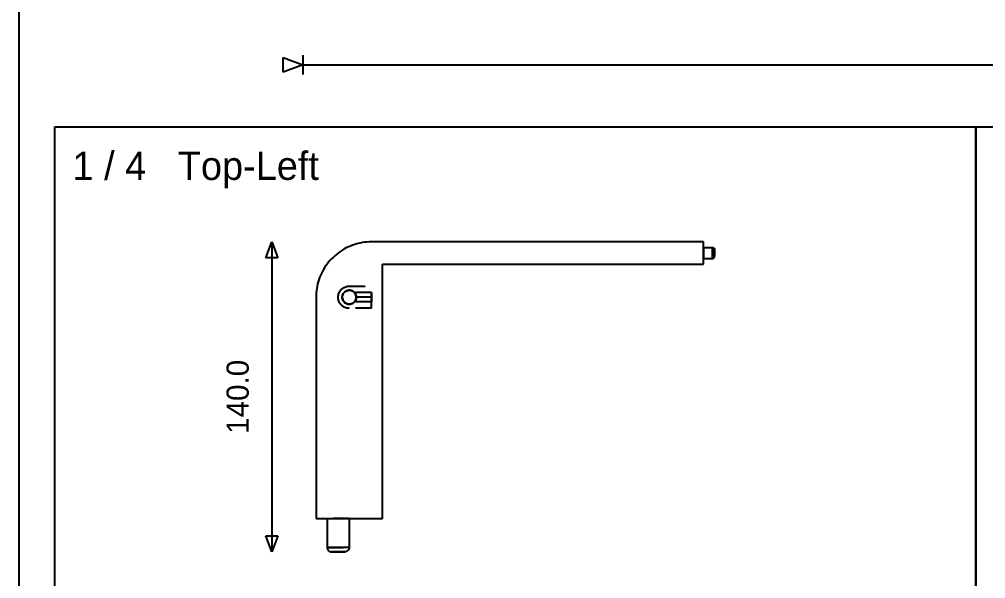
# Model space of a CAD drawing. Extents: x 8 to 586, y 8 to 412.
# Drawn here: x 8 to 117.1, y 147 to 210.1 of the extents above; entities that cross this region are included whole.
import ezdxf
from ezdxf.enums import TextEntityAlignment as Align

# ---------------------------------------------------------------- set-up
doc = ezdxf.new("R2010")
doc.units = 0
doc.linetypes.add('DASHED', pattern=[3, 1.8, -1.2])
for name, color, linetype in [('DIMS', 1, 'CONTINUOUS'), ('FRAME', 250, 'CONTINUOUS'), ('HIDDEN', 8, 'DASHED'), ('LABEL', 7, 'CONTINUOUS'), ('TEXT', 7, 'CONTINUOUS'), ('VISIBLE', 7, 'CONTINUOUS')]:
    doc.layers.add(name, color=color, linetype=linetype)

msp = doc.modelspace()

# ---------------------------------------------------------------- linework, layer by layer
at = {"layer": 'DIMS'}
for p, q in [((37.8, 204.164), (37.8, 205.836)), ((37.8, 205.836), (40, 205)), ((40, 206.1), (40, 203.9)), ((40, 205), (37.8, 204.164)), ((40, 205), (215, 205)), ((35.816, 183.2), (36.5, 185)), ((36.5, 185), (36.5, 150)), ((36.5, 185), (37.184, 183.2)), ((37.184, 183.2), (35.816, 183.2)), ((36.5, 150), (35.816, 151.8)), ((35.816, 151.8), (37.184, 151.8)), ((37.184, 151.8), (36.5, 150))]:
    msp.add_line(p, q, dxfattribs=at)
at = {"layer": 'FRAME'}
for p, q in [((8, 8), (8, 412)), ((12, 198), (116, 198)), ((12, 84), (12, 198)), ((116, 198), (116, 84)), ((116, 198), (220, 198)), ((116, 84), (116, 198))]:
    msp.add_line(p, q, dxfattribs=at)
at = {"layer": 'HIDDEN'}
for p, q in [((45.0707, 184.3966), (44.8455, 184.2841)), ((45.3002, 184.4999), (45.0707, 184.3966)), ((45.5337, 184.5939), (45.3002, 184.4999)), ((45.7708, 184.6784), (45.5337, 184.5939)), ((46.0111, 184.7532), (45.7708, 184.6784)), ((46.2543, 184.8184), (46.0111, 184.7532)), ((46.4998, 184.8737), (46.2543, 184.8184)), ((46.7474, 184.9191), (46.4998, 184.8737)), ((46.9966, 184.9544), (46.7474, 184.9191)), ((47.2471, 184.9797), (46.9966, 184.9544)), ((47.4983, 184.9949), (47.2471, 184.9797)), ((47.75, 185), (47.4983, 184.9949)), ((85.25, 185), (47.75, 185)), ((85.25, 182.5), (85.25, 185)), ((43.6055, 183.4282), (43.4205, 183.2575)), ((43.7972, 183.5913), (43.6055, 183.4282)), ((43.9954, 183.7465), (43.7972, 183.5913)), ((44.1996, 183.8936), (43.9954, 183.7465)), ((44.4096, 184.0324), (44.1996, 183.8936)), ((44.625, 184.1627), (44.4096, 184.0324)), ((44.8455, 184.2841), (44.625, 184.1627)), ((85.25, 184.375), (85.25, 183.125)), ((85.25, 183.125), (85.25, 184.375)), ((85.25, 184.375), (86.25, 184.375)), ((86.25, 183.125), (86.25, 184.375)), ((86.5, 183.375), (86.5, 184.125)), ((42.6064, 182.3004), (42.4676, 182.0904)), ((42.7535, 182.5046), (42.6064, 182.3004)), ((42.9087, 182.7028), (42.7535, 182.5046)), ((43.0718, 182.8945), (42.9087, 182.7028)), ((43.2425, 183.0795), (43.0718, 182.8945)), ((43.4205, 183.2575), (43.2425, 183.0795)), ((49, 182.5), (85.25, 182.5)), ((49, 153.75), (49, 182.5)), ((85.25, 183.125), (86.25, 183.125)), ((42.0001, 181.1998), (41.9061, 180.9663)), ((42.1034, 181.4293), (42.0001, 181.1998)), ((42.2159, 181.6545), (42.1034, 181.4293)), ((42.3373, 181.875), (42.2159, 181.6545)), ((42.4676, 182.0904), (42.3373, 181.875)), ((41.6816, 180.2457), (41.6263, 180.0002)), ((41.7468, 180.4889), (41.6816, 180.2457)), ((41.8216, 180.7292), (41.7468, 180.4889)), ((41.9061, 180.9663), (41.8216, 180.7292)), ((41.5051, 179.0017), (41.5, 178.75)), ((41.5203, 179.2529), (41.5051, 179.0017)), ((41.5456, 179.5034), (41.5203, 179.2529)), ((41.5809, 179.7526), (41.5456, 179.5034)), ((41.6263, 180.0002), (41.5809, 179.7526)), ((44.0091, 178.9007), (44.0253, 179)), ((44.0091, 178.9007), (44.0253, 179)), ((44.0253, 179), (44.0494, 179.0978)), ((44.0253, 179), (44.0494, 179.0978)), ((44.0494, 179.0978), (44.0812, 179.1933)), ((44.0494, 179.0978), (44.0812, 179.1933)), ((44.0812, 179.1933), (44.1207, 179.2859)), ((44.0812, 179.1933), (44.1207, 179.2859)), ((44.1207, 179.2859), (44.1675, 179.375)), ((44.1207, 179.2859), (44.1675, 179.375)), ((44.1675, 179.375), (44.2213, 179.4601)), ((44.1675, 179.375), (44.2213, 179.4601)), ((44.2213, 179.4601), (44.2817, 179.5406)), ((44.2213, 179.4601), (44.2817, 179.5406)), ((44.2817, 179.5406), (44.3485, 179.6159)), ((44.2817, 179.5406), (44.3485, 179.6159)), ((44.3485, 179.6159), (44.4211, 179.6856)), ((44.3485, 179.6159), (44.4211, 179.6856)), ((44.4211, 179.6856), (44.4991, 179.7493)), ((44.4211, 179.6856), (44.4991, 179.7493)), ((44.4626, 178.8136), (44.483, 178.9391)), ((44.483, 178.9391), (44.5232, 179.0597)), ((44.4991, 179.7493), (44.5819, 179.8065)), ((44.4991, 179.7493), (44.5819, 179.8065)), ((44.5232, 179.0597), (44.5823, 179.1722)), ((44.5819, 179.8065), (44.6691, 179.8568)), ((44.5819, 179.8065), (44.6691, 179.8568)), ((44.5823, 179.1722), (44.6587, 179.2739)), ((44.6587, 179.2739), (44.7504, 179.3619)), ((44.6691, 179.8568), (44.76, 179.9)), ((44.6691, 179.8568), (44.76, 179.9)), ((44.7504, 179.3619), (44.855, 179.4342)), ((44.76, 179.9), (44.8542, 179.9357)), ((44.76, 179.9), (44.8542, 179.9357)), ((44.8542, 179.9357), (44.9509, 179.9637)), ((44.8542, 179.9357), (44.9509, 179.9637)), ((44.855, 179.4342), (44.9699, 179.4887)), ((44.9509, 179.9637), (45.0495, 179.9838)), ((44.9509, 179.9637), (45.0495, 179.9838)), ((44.9699, 179.4887), (45.092, 179.524)), ((45.0495, 179.9838), (45.1494, 179.9959)), ((45.0495, 179.9838), (45.1494, 179.9959)), ((45.092, 179.524), (45.2182, 179.5394)), ((45.1494, 179.9959), (45.25, 180)), ((45.1494, 179.9959), (45.25, 180)), ((45.2182, 179.5394), (45.3452, 179.5342)), ((45.25, 180), (47.75, 180)), ((45.25, 180), (47.75, 180)), ((45.3452, 179.5342), (45.4698, 179.5088)), ((45.4698, 179.5088), (45.5887, 179.4637)), ((45.5887, 179.4637), (45.6988, 179.4002)), ((45.6988, 179.4002), (45.7973, 179.3197)), ((45.7973, 179.3197), (45.8816, 179.2246)), ((45.8408, 179.2744), (45.8403, 179.275)), ((47.75, 179.275), (45.8403, 179.275)), ((45.8413, 179.2739), (45.8408, 179.2744)), ((45.8418, 179.2733), (45.8413, 179.2739)), ((45.8423, 179.2728), (45.8418, 179.2733)), ((45.8428, 179.2722), (45.8423, 179.2728)), ((45.8433, 179.2716), (45.8428, 179.2722)), ((45.8438, 179.2711), (45.8433, 179.2716)), ((45.8443, 179.2705), (45.8438, 179.2711)), ((45.8448, 179.2699), (45.8443, 179.2705)), ((45.8453, 179.2694), (45.8448, 179.2699)), ((45.8458, 179.2688), (45.8453, 179.2694)), ((45.8463, 179.2682), (45.8458, 179.2688)), ((45.8468, 179.2677), (45.8463, 179.2682)), ((45.8472, 179.2671), (45.8468, 179.2677)), ((45.8477, 179.2665), (45.8472, 179.2671)), ((45.8482, 179.266), (45.8477, 179.2665)), ((45.8487, 179.2654), (45.8482, 179.266)), ((45.8492, 179.2648), (45.8487, 179.2654)), ((45.8497, 179.2643), (45.8492, 179.2648)), ((45.8502, 179.2637), (45.8497, 179.2643)), ((45.8507, 179.2631), (45.8502, 179.2637)), ((45.8512, 179.2626), (45.8507, 179.2631)), ((45.8516, 179.262), (45.8512, 179.2626)), ((45.8521, 179.2614), (45.8516, 179.262)), ((45.8526, 179.2608), (45.8521, 179.2614)), ((45.8531, 179.2603), (45.8526, 179.2608)), ((45.8536, 179.2597), (45.8531, 179.2603)), ((45.8541, 179.2591), (45.8536, 179.2597)), ((45.8546, 179.2585), (45.8541, 179.2591)), ((45.855, 179.258), (45.8546, 179.2585)), ((45.8555, 179.2574), (45.855, 179.258)), ((45.856, 179.2568), (45.8555, 179.2574)), ((45.8565, 179.2562), (45.856, 179.2568)), ((45.857, 179.2557), (45.8565, 179.2562)), ((45.8574, 179.2551), (45.857, 179.2557)), ((45.8579, 179.2545), (45.8574, 179.2551)), ((45.8584, 179.2539), (45.8579, 179.2545)), ((45.8589, 179.2534), (45.8584, 179.2539)), ((45.8594, 179.2528), (45.8589, 179.2534)), ((45.8816, 179.2246), (45.9495, 179.1171)), ((45.9215, 179.1661), (45.9194, 179.1695)), ((45.9236, 179.1627), (45.9215, 179.1661)), ((45.9257, 179.1593), (45.9236, 179.1627)), ((45.9278, 179.1559), (45.9257, 179.1593)), ((45.9298, 179.1525), (45.9278, 179.1559)), ((45.9318, 179.149), (45.9298, 179.1525)), ((45.9338, 179.1456), (45.9318, 179.149)), ((45.9358, 179.1421), (45.9338, 179.1456)), ((45.9378, 179.1387), (45.9358, 179.1421)), ((45.9397, 179.1352), (45.9378, 179.1387)), ((45.9417, 179.1317), (45.9397, 179.1352)), ((45.9436, 179.1282), (45.9417, 179.1317)), ((45.9455, 179.1247), (45.9436, 179.1282)), ((45.9474, 179.1212), (45.9455, 179.1247)), ((45.9492, 179.1177), (45.9474, 179.1212)), ((45.9511, 179.1142), (45.9492, 179.1177)), ((45.9495, 179.1171), (45.9993, 179.0002)), ((45.9529, 179.1106), (45.9511, 179.1142)), ((45.9547, 179.1071), (45.9529, 179.1106)), ((45.9565, 179.1035), (45.9547, 179.1071)), ((45.9583, 179.0999), (45.9565, 179.1035)), ((45.96, 179.0964), (45.9583, 179.0999)), ((45.9618, 179.0928), (45.96, 179.0964)), ((45.9635, 179.0892), (45.9618, 179.0928)), ((45.9652, 179.0856), (45.9635, 179.0892)), ((45.9669, 179.082), (45.9652, 179.0856)), ((45.9685, 179.0784), (45.9669, 179.082)), ((45.9702, 179.0747), (45.9685, 179.0784)), ((45.9718, 179.0711), (45.9702, 179.0747)), ((45.9734, 179.0675), (45.9718, 179.0711)), ((45.975, 179.0638), (45.9734, 179.0675)), ((45.9766, 179.0601), (45.975, 179.0638)), ((45.9781, 179.0565), (45.9766, 179.0601)), ((45.9797, 179.0528), (45.9781, 179.0565)), ((45.9812, 179.0491), (45.9797, 179.0528)), ((45.9827, 179.0454), (45.9812, 179.0491)), ((45.9842, 179.0417), (45.9827, 179.0454)), ((45.9856, 179.038), (45.9842, 179.0417)), ((45.9871, 179.0343), (45.9856, 179.038)), ((45.9885, 179.0306), (45.9871, 179.0343)), ((45.9993, 179.0002), (46.0298, 178.8767)), ((47.75, 177.5), (47.75, 180)), ((47.75, 177.5), (47.75, 180)), ((47.75, 179.2615), (47.75, 179.275)), ((47.75, 179.275), (47.75, 179.2481)), ((47.75, 179.2481), (47.75, 179.2615)), ((47.75, 179.2346), (47.75, 179.2481)), ((47.75, 179.2481), (47.75, 179.2212)), ((47.75, 179.2212), (47.75, 179.2346)), ((47.75, 179.2077), (47.75, 179.2212)), ((47.75, 179.2212), (47.75, 179.1942)), ((47.75, 179.1942), (47.75, 179.2077)), ((47.75, 179.1808), (47.75, 179.1942)), ((47.75, 179.1942), (47.75, 179.1673)), ((47.75, 179.1673), (47.75, 179.1808)), ((47.75, 179.1538), (47.75, 179.1673)), ((47.75, 179.1673), (47.75, 179.1404)), ((47.75, 179.1404), (47.75, 179.1538)), ((47.75, 179.1269), (47.75, 179.1404)), ((47.75, 179.1404), (47.75, 179.1135)), ((47.75, 179.1135), (47.75, 179.1269)), ((47.75, 179.1), (47.75, 179.1135)), ((47.75, 179.1135), (47.75, 179.0865)), ((47.75, 179.0865), (47.75, 179.1)), ((47.75, 179.0731), (47.75, 179.0865)), ((47.75, 179.0865), (47.75, 179.0596)), ((47.75, 179.0596), (47.75, 179.0731)), ((47.75, 179.0462), (47.75, 179.0596)), ((47.75, 179.0596), (47.75, 179.0327)), ((47.75, 179.0327), (47.75, 179.0462)), ((47.75, 179.0192), (47.75, 179.0327)), ((47.75, 179.0327), (47.75, 179.0058)), ((47.75, 179.0058), (47.75, 179.0192)), ((47.75, 178.9923), (47.75, 179.0058)), ((47.75, 179.0058), (47.75, 178.9788)), ((47.75, 178.9788), (47.75, 178.9923)), ((47.75, 178.9654), (47.75, 178.9788)), ((47.75, 178.9788), (47.75, 178.9519)), ((47.75, 178.9519), (47.75, 178.9654)), ((47.75, 178.9385), (47.75, 178.9519)), ((47.75, 178.9519), (47.75, 178.925)), ((47.75, 178.925), (47.75, 178.9385)), ((41.5, 178.75), (41.5, 153.75)), ((44.001, 178.8003), (44.0091, 178.9007)), ((44.001, 178.8003), (44.0091, 178.9007)), ((44.001, 178.6997), (44.001, 178.8003)), ((44.001, 178.6997), (44.001, 178.8003)), ((44.0091, 178.5993), (44.001, 178.6997)), ((44.0091, 178.5993), (44.001, 178.6997)), ((44.0253, 178.5), (44.0091, 178.5993)), ((44.0253, 178.5), (44.0091, 178.5993)), ((44.0494, 178.4022), (44.0253, 178.5)), ((44.0494, 178.4022), (44.0253, 178.5)), ((44.0812, 178.3067), (44.0494, 178.4022)), ((44.0812, 178.3067), (44.0494, 178.4022)), ((44.1207, 178.2141), (44.0812, 178.3067)), ((44.1207, 178.2141), (44.0812, 178.3067)), ((44.1675, 178.125), (44.1207, 178.2141)), ((44.1675, 178.125), (44.1207, 178.2141)), ((44.2213, 178.0399), (44.1675, 178.125)), ((44.2213, 178.0399), (44.1675, 178.125)), ((44.2817, 177.9594), (44.2213, 178.0399)), ((44.2817, 177.9594), (44.2213, 178.0399)), ((44.3485, 177.8841), (44.2817, 177.9594)), ((44.3485, 177.8841), (44.2817, 177.9594)), ((44.4211, 177.8144), (44.3485, 177.8841)), ((44.4211, 177.8144), (44.3485, 177.8841)), ((44.4626, 178.6864), (44.4626, 178.8136)), ((44.483, 178.5609), (44.4626, 178.6864)), ((44.5232, 178.4403), (44.483, 178.5609)), ((44.5823, 178.3278), (44.5232, 178.4403)), ((44.6587, 178.2261), (44.5823, 178.3278)), ((44.7504, 178.1381), (44.6587, 178.2261)), ((44.855, 178.0658), (44.7504, 178.1381)), ((44.9699, 178.0113), (44.855, 178.0658)), ((45.092, 177.976), (44.9699, 178.0113)), ((45.2182, 177.9606), (45.092, 177.976)), ((45.3452, 177.9658), (45.2182, 177.9606)), ((45.4698, 177.9912), (45.3452, 177.9658)), ((45.5887, 178.0363), (45.4698, 177.9912)), ((45.6988, 178.0998), (45.5887, 178.0363)), ((45.7973, 178.1803), (45.6988, 178.0998)), ((45.8816, 178.2754), (45.7973, 178.1803)), ((47.75, 178.225), (45.8403, 178.225)), ((45.9495, 178.3829), (45.8816, 178.2754)), ((45.9993, 178.4998), (45.9495, 178.3829)), ((45.9913, 178.4769), (45.9917, 178.4779)), ((45.9917, 178.4779), (45.992, 178.479)), ((45.992, 178.479), (45.9924, 178.48)), ((45.9924, 178.48), (45.9928, 178.481)), ((45.9928, 178.481), (45.9932, 178.4821)), ((45.9932, 178.4821), (45.9936, 178.4831)), ((45.9936, 178.4831), (45.9939, 178.4842)), ((45.9939, 178.4842), (45.9943, 178.4852)), ((45.9943, 178.4852), (45.9947, 178.4863)), ((45.9947, 178.4863), (45.995, 178.4873)), ((45.995, 178.4873), (45.9954, 178.4884)), ((45.9954, 178.4884), (45.9958, 178.4894)), ((45.9958, 178.4894), (45.9961, 178.4905)), ((45.9961, 178.4905), (45.9965, 178.4915)), ((45.9965, 178.4915), (45.9969, 178.4926)), ((45.9969, 178.4926), (45.9972, 178.4936)), ((45.9972, 178.4936), (45.9976, 178.4947)), ((45.9976, 178.4947), (45.998, 178.4957)), ((45.998, 178.4957), (45.9983, 178.4968)), ((45.9983, 178.4968), (45.9987, 178.4978)), ((45.9987, 178.4978), (45.999, 178.4989)), ((45.999, 178.4989), (45.9994, 178.4999)), ((46.0298, 178.6233), (45.9993, 178.4998)), ((45.9994, 178.4999), (45.9997, 178.501)), ((45.9997, 178.501), (46.0001, 178.502)), ((46.0001, 178.502), (46.0004, 178.5031)), ((46.0004, 178.5031), (46.0008, 178.5041)), ((46.0008, 178.5041), (46.0011, 178.5052)), ((46.0011, 178.5052), (46.0015, 178.5062)), ((46.0015, 178.5062), (46.0018, 178.5073)), ((46.0018, 178.5073), (46.0021, 178.5084)), ((46.0021, 178.5084), (46.0025, 178.5094)), ((46.0025, 178.5094), (46.0028, 178.5105)), ((46.0028, 178.5105), (46.0031, 178.5115)), ((46.0031, 178.5115), (46.0035, 178.5126)), ((46.0035, 178.5126), (46.0038, 178.5136)), ((46.0038, 178.5136), (46.0041, 178.5147)), ((46.0041, 178.5147), (46.0045, 178.5158)), ((46.0045, 178.5158), (46.0048, 178.5168)), ((46.0048, 178.5168), (46.0051, 178.5179)), ((46.0107, 178.5369), (46.0108, 178.5371)), ((46.0107, 178.5367), (46.0107, 178.5369)), ((46.0108, 178.5373), (46.0109, 178.5375)), ((46.0108, 178.5371), (46.0108, 178.5373)), ((46.0109, 178.5376), (46.011, 178.5378)), ((46.0109, 178.5375), (46.0109, 178.5376)), ((46.011, 178.538), (46.0111, 178.5382)), ((46.011, 178.5378), (46.011, 178.538)), ((46.0111, 178.5383), (46.0112, 178.5385)), ((46.0111, 178.5382), (46.0111, 178.5383)), ((46.0112, 178.5387), (46.0113, 178.5389)), ((46.0112, 178.5385), (46.0112, 178.5387)), ((46.0113, 178.539), (46.0114, 178.5392)), ((46.0113, 178.5389), (46.0113, 178.539)), ((46.0114, 178.5394), (46.0115, 178.5396)), ((46.0114, 178.5392), (46.0114, 178.5394)), ((46.0115, 178.5398), (46.0116, 178.5399)), ((46.0115, 178.5396), (46.0115, 178.5398)), ((46.0116, 178.5401), (46.0117, 178.5403)), ((46.0116, 178.5399), (46.0116, 178.5401)), ((46.0117, 178.5405), (46.0118, 178.5406)), ((46.0117, 178.5403), (46.0117, 178.5405)), ((46.0118, 178.5408), (46.0119, 178.541)), ((46.0118, 178.5406), (46.0118, 178.5408)), ((46.0119, 178.5413), (46.012, 178.5415)), ((46.0119, 178.5412), (46.0119, 178.5413)), ((46.0119, 178.541), (46.0119, 178.5412)), ((46.012, 178.5417), (46.0121, 178.5419)), ((46.012, 178.5415), (46.012, 178.5417)), ((46.0121, 178.5421), (46.0122, 178.5422)), ((46.0121, 178.5419), (46.0121, 178.5421)), ((46.0122, 178.5424), (46.0123, 178.5426)), ((46.0122, 178.5422), (46.0122, 178.5424)), ((46.0123, 178.5428), (46.0124, 178.5429)), ((46.0123, 178.5426), (46.0123, 178.5428)), ((46.0124, 178.5431), (46.0125, 178.5433)), ((46.0124, 178.5429), (46.0124, 178.5431)), ((46.0125, 178.5435), (46.0126, 178.5437)), ((46.0125, 178.5433), (46.0125, 178.5435)), ((46.0298, 178.8767), (46.04, 178.75)), ((46.04, 178.75), (46.0298, 178.6233)), ((47.75, 178.75), (46.04, 178.75)), ((47.75, 178.9115), (47.75, 178.925)), ((47.75, 178.925), (47.75, 178.8981)), ((47.75, 178.8981), (47.75, 178.9115)), ((47.75, 178.8846), (47.75, 178.8981)), ((47.75, 178.8981), (47.75, 178.8712)), ((47.75, 178.8712), (47.75, 178.8846)), ((47.75, 178.8577), (47.75, 178.8712)), ((47.75, 178.8712), (47.75, 178.8442)), ((47.75, 178.8442), (47.75, 178.8577)), ((47.75, 178.8308), (47.75, 178.8442)), ((47.75, 178.8442), (47.75, 178.8173)), ((47.75, 178.8173), (47.75, 178.8308)), ((47.75, 178.8038), (47.75, 178.8173)), ((47.75, 178.8173), (47.75, 178.7904)), ((47.75, 178.7904), (47.75, 178.8038)), ((47.75, 178.7769), (47.75, 178.7904)), ((47.75, 178.7904), (47.75, 178.7635)), ((47.75, 178.7635), (47.75, 178.7769)), ((47.75, 178.75), (47.75, 178.7635)), ((47.75, 178.7635), (47.75, 178.7365)), ((47.75, 178.7365), (47.75, 178.75)), ((47.75, 178.7365), (47.75, 178.7096)), ((47.75, 178.7231), (47.75, 178.7365)), ((47.75, 178.7096), (47.75, 178.7231)), ((47.75, 178.7096), (47.75, 178.6827)), ((47.75, 178.6962), (47.75, 178.7096)), ((47.75, 178.6827), (47.75, 178.6962)), ((47.75, 178.6827), (47.75, 178.6558)), ((47.75, 178.6692), (47.75, 178.6827)), ((47.75, 178.6558), (47.75, 178.6692)), ((47.75, 178.6558), (47.75, 178.6288)), ((47.75, 178.6423), (47.75, 178.6558)), ((47.75, 178.6288), (47.75, 178.6423)), ((47.75, 178.6288), (47.75, 178.6019)), ((47.75, 178.6154), (47.75, 178.6288)), ((47.75, 178.6019), (47.75, 178.6154)), ((47.75, 178.6019), (47.75, 178.575)), ((47.75, 178.5885), (47.75, 178.6019)), ((47.75, 178.575), (47.75, 178.5885)), ((47.75, 178.575), (47.75, 178.5481)), ((47.75, 178.5615), (47.75, 178.575)), ((47.75, 178.5481), (47.75, 178.5615)), ((47.75, 178.5481), (47.75, 178.5212)), ((47.75, 178.5346), (47.75, 178.5481)), ((47.75, 178.5212), (47.75, 178.5346)), ((47.75, 178.5212), (47.75, 178.4942)), ((47.75, 178.5077), (47.75, 178.5212)), ((47.75, 178.4942), (47.75, 178.5077)), ((47.75, 178.4942), (47.75, 178.4673)), ((47.75, 178.4808), (47.75, 178.4942)), ((47.75, 178.4673), (47.75, 178.4808)), ((47.75, 178.4673), (47.75, 178.4404)), ((47.75, 178.4538), (47.75, 178.4673)), ((47.75, 178.4404), (47.75, 178.4538)), ((47.75, 178.4404), (47.75, 178.4135)), ((47.75, 178.4269), (47.75, 178.4404)), ((47.75, 178.4135), (47.75, 178.4269)), ((47.75, 178.4135), (47.75, 178.3865)), ((47.75, 178.4), (47.75, 178.4135)), ((47.75, 178.3865), (47.75, 178.4)), ((47.75, 178.3865), (47.75, 178.3596)), ((47.75, 178.3731), (47.75, 178.3865)), ((47.75, 178.3596), (47.75, 178.3731)), ((47.75, 178.3596), (47.75, 178.3327)), ((47.75, 178.3462), (47.75, 178.3596)), ((47.75, 178.3327), (47.75, 178.3462)), ((47.75, 178.3327), (47.75, 178.3058)), ((47.75, 178.3192), (47.75, 178.3327)), ((47.75, 178.3058), (47.75, 178.3192)), ((47.75, 178.3058), (47.75, 178.2788)), ((47.75, 178.2923), (47.75, 178.3058)), ((47.75, 178.2788), (47.75, 178.2923)), ((47.75, 178.2788), (47.75, 178.2519)), ((47.75, 178.2654), (47.75, 178.2788)), ((47.75, 178.2519), (47.75, 178.2654)), ((47.75, 178.2519), (47.75, 178.225)), ((47.75, 178.2385), (47.75, 178.2519)), ((47.75, 178.225), (47.75, 178.2385)), ((44.4991, 177.7507), (44.4211, 177.8144)), ((44.4991, 177.7507), (44.4211, 177.8144)), ((44.5819, 177.6935), (44.4991, 177.7507)), ((44.5819, 177.6935), (44.4991, 177.7507)), ((44.6691, 177.6432), (44.5819, 177.6935)), ((44.6691, 177.6432), (44.5819, 177.6935)), ((44.76, 177.6), (44.6691, 177.6432)), ((44.76, 177.6), (44.6691, 177.6432)), ((44.8542, 177.5643), (44.76, 177.6)), ((44.8542, 177.5643), (44.76, 177.6)), ((44.9509, 177.5363), (44.8542, 177.5643)), ((44.9509, 177.5363), (44.8542, 177.5643)), ((45.0495, 177.5162), (44.9509, 177.5363)), ((45.0495, 177.5162), (44.9509, 177.5363)), ((45.1494, 177.5041), (45.0495, 177.5162)), ((45.1494, 177.5041), (45.0495, 177.5162)), ((45.25, 177.5), (45.1494, 177.5041)), ((45.25, 177.5), (45.1494, 177.5041)), ((47.75, 177.5), (45.25, 177.5)), ((47.75, 177.5), (45.25, 177.5)), ((41.5, 153.75), (49, 153.75)), ((45.25, 153.75), (42.75, 153.75)), ((42.75, 153.75), (45.25, 153.75)), ((42.75, 153.75), (42.75, 150.5)), ((45.25, 153.75), (45.25, 150.5)), ((42.75, 150.5), (45.25, 150.5)), ((43.25, 150), (44.75, 150)), ((44.7701, 150.0011), (44.75, 150)), ((44.7902, 150.0023), (44.7701, 150.0011)), ((44.8102, 150.0039), (44.7902, 150.0023)), ((44.8301, 150.0072), (44.8102, 150.0039)), ((44.8499, 150.0106), (44.8301, 150.0072)), ((44.8695, 150.0149), (44.8499, 150.0106)), ((44.8889, 150.0205), (44.8695, 150.0149)), ((44.9082, 150.0261), (44.8889, 150.0205)), ((44.9271, 150.033), (44.9082, 150.0261)), ((44.9457, 150.0407), (44.9271, 150.033)), ((44.9643, 150.0484), (44.9457, 150.0407)), ((44.982, 150.0579), (44.9643, 150.0484)), ((44.9997, 150.0676), (44.982, 150.0579)), ((45.0172, 150.0775), (44.9997, 150.0676)), ((45.0336, 150.0891), (45.0172, 150.0775)), ((45.05, 150.1008), (45.0336, 150.0891)), ((45.066, 150.1129), (45.05, 150.1008)), ((45.081, 150.1263), (45.066, 150.1129)), ((45.096, 150.1397), (45.081, 150.1263)), ((45.1103, 150.154), (45.096, 150.1397)), ((45.1237, 150.169), (45.1103, 150.154)), ((45.1371, 150.184), (45.1237, 150.169)), ((45.1492, 150.2), (45.1371, 150.184)), ((45.1609, 150.2164), (45.1492, 150.2)), ((45.1725, 150.2328), (45.1609, 150.2164)), ((45.1824, 150.2503), (45.1725, 150.2328)), ((45.1921, 150.268), (45.1824, 150.2503)), ((45.2016, 150.2857), (45.1921, 150.268)), ((45.2093, 150.3043), (45.2016, 150.2857)), ((45.217, 150.3229), (45.2093, 150.3043)), ((45.2239, 150.3418), (45.217, 150.3229)), ((45.2295, 150.3611), (45.2239, 150.3418)), ((45.2351, 150.3805), (45.2295, 150.3611)), ((45.2394, 150.4001), (45.2351, 150.3805)), ((45.2428, 150.4199), (45.2394, 150.4001)), ((45.2461, 150.4398), (45.2428, 150.4199)), ((45.2477, 150.4598), (45.2461, 150.4398)), ((45.2489, 150.4799), (45.2477, 150.4598)), ((45.25, 150.5), (45.2489, 150.4799))]:
    msp.add_line(p, q, dxfattribs=at)
at = {"layer": 'VISIBLE'}
for p, q in [((45.0707, 184.3966), (44.8455, 184.2841)), ((45.3002, 184.4999), (45.0707, 184.3966)), ((45.5337, 184.5939), (45.3002, 184.4999)), ((45.7708, 184.6784), (45.5337, 184.5939)), ((46.0111, 184.7532), (45.7708, 184.6784)), ((46.2543, 184.8184), (46.0111, 184.7532)), ((46.4998, 184.8737), (46.2543, 184.8184)), ((46.7474, 184.9191), (46.4998, 184.8737)), ((46.9966, 184.9544), (46.7474, 184.9191)), ((47.2471, 184.9797), (46.9966, 184.9544)), ((47.4983, 184.9949), (47.2471, 184.9797)), ((47.75, 185), (47.4983, 184.9949)), ((85.25, 185), (47.75, 185)), ((85.25, 182.5), (85.25, 185)), ((43.6055, 183.4282), (43.4205, 183.2575)), ((43.7972, 183.5913), (43.6055, 183.4282)), ((43.9954, 183.7465), (43.7972, 183.5913)), ((44.1996, 183.8936), (43.9954, 183.7465)), ((44.4096, 184.0324), (44.1996, 183.8936)), ((44.625, 184.1627), (44.4096, 184.0324)), ((44.8455, 184.2841), (44.625, 184.1627)), ((85.25, 184.375), (86.25, 184.375)), ((86.25, 184.375), (86.26, 184.3744)), ((86.25, 184.375), (86.26, 184.3744)), ((86.25, 184.375), (86.25, 183.125)), ((86.26, 184.3744), (86.2701, 184.3739)), ((86.26, 184.3744), (86.2701, 184.3739)), ((86.2701, 184.3739), (86.2801, 184.3731)), ((86.2701, 184.3739), (86.2801, 184.3731)), ((86.2801, 184.3731), (86.29, 184.3714)), ((86.2801, 184.3731), (86.29, 184.3714)), ((86.29, 184.3714), (86.3, 184.3697)), ((86.29, 184.3714), (86.3, 184.3697)), ((86.3, 184.3697), (86.3098, 184.3675)), ((86.3, 184.3697), (86.3098, 184.3675)), ((86.3098, 184.3675), (86.3194, 184.3648)), ((86.3098, 184.3675), (86.3194, 184.3648)), ((86.3194, 184.3648), (86.3291, 184.362)), ((86.3194, 184.3648), (86.3291, 184.362)), ((86.3291, 184.362), (86.3385, 184.3585)), ((86.3291, 184.362), (86.3385, 184.3585)), ((86.3385, 184.3585), (86.3478, 184.3546)), ((86.3385, 184.3585), (86.3478, 184.3546)), ((86.3478, 184.3546), (86.3571, 184.3508)), ((86.3478, 184.3546), (86.3571, 184.3508)), ((86.3571, 184.3508), (86.366, 184.3461)), ((86.3571, 184.3508), (86.366, 184.3461)), ((86.366, 184.3461), (86.3748, 184.3412)), ((86.366, 184.3461), (86.3748, 184.3412)), ((86.3748, 184.3412), (86.3836, 184.3363)), ((86.3748, 184.3412), (86.3836, 184.3363)), ((86.3836, 184.3363), (86.3918, 184.3304)), ((86.3836, 184.3363), (86.3918, 184.3304)), ((86.3918, 184.3304), (86.4, 184.3246)), ((86.3918, 184.3304), (86.4, 184.3246)), ((86.4, 184.3246), (86.408, 184.3185)), ((86.4, 184.3246), (86.408, 184.3185)), ((86.408, 184.3185), (86.4155, 184.3118)), ((86.408, 184.3185), (86.4155, 184.3118)), ((86.4155, 184.3118), (86.423, 184.3051)), ((86.4155, 184.3118), (86.423, 184.3051)), ((86.423, 184.3051), (86.4301, 184.298)), ((86.423, 184.3051), (86.4301, 184.298)), ((86.4301, 184.298), (86.4368, 184.2905)), ((86.4301, 184.298), (86.4368, 184.2905)), ((86.4368, 184.2905), (86.4435, 184.283)), ((86.4368, 184.2905), (86.4435, 184.283)), ((86.4435, 184.283), (86.4496, 184.275)), ((86.4435, 184.283), (86.4496, 184.275)), ((86.4496, 184.275), (86.4554, 184.2668)), ((86.4496, 184.275), (86.4554, 184.2668)), ((86.4554, 184.2668), (86.4613, 184.2586)), ((86.4554, 184.2668), (86.4613, 184.2586)), ((86.4613, 184.2586), (86.4662, 184.2498)), ((86.4613, 184.2586), (86.4662, 184.2498)), ((86.4662, 184.2498), (86.4711, 184.241)), ((86.4662, 184.2498), (86.4711, 184.241)), ((86.4711, 184.241), (86.4758, 184.2321)), ((86.4711, 184.241), (86.4758, 184.2321)), ((86.4758, 184.2321), (86.4796, 184.2228)), ((86.4758, 184.2321), (86.4796, 184.2228)), ((86.4796, 184.2228), (86.4835, 184.2135)), ((86.4796, 184.2228), (86.4835, 184.2135)), ((86.4835, 184.2135), (86.487, 184.2041)), ((86.4835, 184.2135), (86.487, 184.2041)), ((86.487, 184.2041), (86.4898, 184.1944)), ((86.487, 184.2041), (86.4898, 184.1944)), ((86.487, 183.2959), (86.4898, 183.3056)), ((86.487, 183.2959), (86.4898, 183.3056)), ((86.4898, 184.1944), (86.4925, 184.1848)), ((86.4898, 184.1944), (86.4925, 184.1848)), ((86.4898, 183.3056), (86.4925, 183.3152)), ((86.4898, 183.3056), (86.4925, 183.3152)), ((86.4925, 184.1848), (86.4947, 184.175)), ((86.4925, 184.1848), (86.4947, 184.175)), ((86.4925, 183.3152), (86.4947, 183.325)), ((86.4925, 183.3152), (86.4947, 183.325)), ((86.4947, 184.175), (86.4964, 184.165)), ((86.4947, 184.175), (86.4964, 184.165)), ((86.4947, 183.325), (86.4964, 183.335)), ((86.4947, 183.325), (86.4964, 183.335)), ((86.4964, 184.165), (86.4981, 184.1551)), ((86.4964, 184.165), (86.4981, 184.1551)), ((86.4964, 183.335), (86.4981, 183.3449)), ((86.4964, 183.335), (86.4981, 183.3449)), ((86.4981, 184.1551), (86.4989, 184.1451)), ((86.4981, 184.1551), (86.4989, 184.1451)), ((86.4981, 183.3449), (86.4989, 183.3549)), ((86.4981, 183.3449), (86.4989, 183.3549)), ((86.4989, 184.1451), (86.4994, 184.135)), ((86.4989, 184.1451), (86.4994, 184.135)), ((86.4989, 183.3549), (86.4994, 183.365)), ((86.4989, 183.3549), (86.4994, 183.365)), ((86.4994, 184.135), (86.5, 184.125)), ((86.4994, 184.135), (86.5, 184.125)), ((86.4994, 183.365), (86.5, 183.375)), ((86.4994, 183.365), (86.5, 183.375)), ((86.5, 184.125), (86.5, 183.375)), ((42.6064, 182.3004), (42.4676, 182.0904)), ((42.7535, 182.5046), (42.6064, 182.3004)), ((42.9087, 182.7028), (42.7535, 182.5046)), ((43.0718, 182.8945), (42.9087, 182.7028)), ((43.2425, 183.0795), (43.0718, 182.8945)), ((43.4205, 183.2575), (43.2425, 183.0795)), ((49, 153.75), (49, 182.5)), ((49, 182.5), (85.25, 182.5)), ((85.25, 183.125), (86.25, 183.125)), ((86.25, 183.125), (86.26, 183.1256)), ((86.25, 183.125), (86.26, 183.1256)), ((86.26, 183.1256), (86.2701, 183.1261)), ((86.26, 183.1256), (86.2701, 183.1261)), ((86.2701, 183.1261), (86.2801, 183.1269)), ((86.2701, 183.1261), (86.2801, 183.1269)), ((86.2801, 183.1269), (86.29, 183.1286)), ((86.2801, 183.1269), (86.29, 183.1286)), ((86.29, 183.1286), (86.3, 183.1303)), ((86.29, 183.1286), (86.3, 183.1303)), ((86.3, 183.1303), (86.3098, 183.1325)), ((86.3, 183.1303), (86.3098, 183.1325)), ((86.3098, 183.1325), (86.3194, 183.1352)), ((86.3098, 183.1325), (86.3194, 183.1352)), ((86.3194, 183.1352), (86.3291, 183.138)), ((86.3194, 183.1352), (86.3291, 183.138)), ((86.3291, 183.138), (86.3385, 183.1415)), ((86.3291, 183.138), (86.3385, 183.1415)), ((86.3385, 183.1415), (86.3478, 183.1454)), ((86.3385, 183.1415), (86.3478, 183.1454)), ((86.3478, 183.1454), (86.3571, 183.1492)), ((86.3478, 183.1454), (86.3571, 183.1492)), ((86.3571, 183.1492), (86.366, 183.1539)), ((86.3571, 183.1492), (86.366, 183.1539)), ((86.366, 183.1539), (86.3748, 183.1588)), ((86.366, 183.1539), (86.3748, 183.1588)), ((86.3748, 183.1588), (86.3836, 183.1637)), ((86.3748, 183.1588), (86.3836, 183.1637)), ((86.3836, 183.1637), (86.3918, 183.1696)), ((86.3836, 183.1637), (86.3918, 183.1696)), ((86.3918, 183.1696), (86.4, 183.1754)), ((86.3918, 183.1696), (86.4, 183.1754)), ((86.4, 183.1754), (86.408, 183.1815)), ((86.4, 183.1754), (86.408, 183.1815)), ((86.408, 183.1815), (86.4155, 183.1882)), ((86.408, 183.1815), (86.4155, 183.1882)), ((86.4155, 183.1882), (86.423, 183.1949)), ((86.4155, 183.1882), (86.423, 183.1949)), ((86.423, 183.1949), (86.4301, 183.202)), ((86.423, 183.1949), (86.4301, 183.202)), ((86.4301, 183.202), (86.4368, 183.2095)), ((86.4301, 183.202), (86.4368, 183.2095)), ((86.4368, 183.2095), (86.4435, 183.217)), ((86.4368, 183.2095), (86.4435, 183.217)), ((86.4435, 183.217), (86.4496, 183.225)), ((86.4435, 183.217), (86.4496, 183.225)), ((86.4496, 183.225), (86.4554, 183.2332)), ((86.4496, 183.225), (86.4554, 183.2332)), ((86.4554, 183.2332), (86.4613, 183.2414)), ((86.4554, 183.2332), (86.4613, 183.2414)), ((86.4613, 183.2414), (86.4662, 183.2502)), ((86.4613, 183.2414), (86.4662, 183.2502)), ((86.4662, 183.2502), (86.4711, 183.259)), ((86.4662, 183.2502), (86.4711, 183.259)), ((86.4711, 183.259), (86.4758, 183.2679)), ((86.4711, 183.259), (86.4758, 183.2679)), ((86.4758, 183.2679), (86.4796, 183.2772)), ((86.4758, 183.2679), (86.4796, 183.2772)), ((86.4796, 183.2772), (86.4835, 183.2865)), ((86.4796, 183.2772), (86.4835, 183.2865)), ((86.4835, 183.2865), (86.487, 183.2959)), ((86.4835, 183.2865), (86.487, 183.2959)), ((42.0001, 181.1998), (41.9061, 180.9663)), ((42.1034, 181.4293), (42.0001, 181.1998)), ((42.2159, 181.6545), (42.1034, 181.4293)), ((42.3373, 181.875), (42.2159, 181.6545)), ((42.4676, 182.0904), (42.3373, 181.875)), ((41.6816, 180.2457), (41.6263, 180.0002)), ((41.7468, 180.4889), (41.6816, 180.2457)), ((41.8216, 180.7292), (41.7468, 180.4889)), ((41.9061, 180.9663), (41.8216, 180.7292)), ((41.5051, 179.0017), (41.5, 178.75)), ((41.5203, 179.2529), (41.5051, 179.0017)), ((41.5456, 179.5034), (41.5203, 179.2529)), ((41.5809, 179.7526), (41.5456, 179.5034)), ((41.6263, 180.0002), (41.5809, 179.7526)), ((44.483, 178.9391), (44.4626, 178.8136)), ((44.5232, 179.0597), (44.483, 178.9391)), ((44.5823, 179.1722), (44.5232, 179.0597)), ((44.6587, 179.2739), (44.5823, 179.1722)), ((44.7504, 179.3619), (44.6587, 179.2739)), ((44.855, 179.4342), (44.7504, 179.3619)), ((44.9699, 179.4887), (44.855, 179.4342)), ((45.092, 179.524), (44.9699, 179.4887)), ((45.2182, 179.5394), (45.092, 179.524)), ((45.3452, 179.5342), (45.2182, 179.5394)), ((45.4698, 179.5088), (45.3452, 179.5342)), ((45.5887, 179.4637), (45.4698, 179.5088)), ((45.6988, 179.4002), (45.5887, 179.4637)), ((45.7973, 179.3197), (45.6988, 179.4002)), ((45.8816, 179.2246), (45.7973, 179.3197)), ((45.8403, 179.275), (45.85, 179.2639)), ((45.85, 179.2639), (45.8595, 179.2526)), ((45.861, 179.2507), (45.8594, 179.2528)), ((45.8595, 179.2526), (45.8687, 179.2412)), ((45.8627, 179.2487), (45.861, 179.2507)), ((45.8644, 179.2467), (45.8627, 179.2487)), ((45.866, 179.2446), (45.8644, 179.2467)), ((45.8677, 179.2425), (45.866, 179.2446)), ((45.8693, 179.2405), (45.8677, 179.2425)), ((45.8687, 179.2412), (45.8778, 179.2296)), ((45.8709, 179.2384), (45.8693, 179.2405)), ((45.8726, 179.2363), (45.8709, 179.2384)), ((45.8742, 179.2343), (45.8726, 179.2363)), ((45.8758, 179.2322), (45.8742, 179.2343)), ((45.8774, 179.2301), (45.8758, 179.2322)), ((45.879, 179.228), (45.8774, 179.2301)), ((45.8778, 179.2296), (45.8866, 179.2178)), ((45.8806, 179.2259), (45.879, 179.228)), ((45.8822, 179.2238), (45.8806, 179.2259)), ((45.9495, 179.1171), (45.8816, 179.2246)), ((45.8837, 179.2217), (45.8822, 179.2238)), ((45.8853, 179.2196), (45.8837, 179.2217)), ((45.8869, 179.2174), (45.8853, 179.2196)), ((45.8866, 179.2178), (45.8952, 179.2058)), ((45.8884, 179.2153), (45.8869, 179.2174)), ((45.89, 179.2132), (45.8884, 179.2153)), ((45.8915, 179.211), (45.89, 179.2132)), ((45.8931, 179.2089), (45.8915, 179.211)), ((45.8946, 179.2067), (45.8931, 179.2089)), ((45.8961, 179.2046), (45.8946, 179.2067)), ((45.8952, 179.2058), (45.9036, 179.1937)), ((45.8976, 179.2024), (45.8961, 179.2046)), ((45.8991, 179.2003), (45.8976, 179.2024)), ((45.9006, 179.1981), (45.8991, 179.2003)), ((45.9021, 179.1959), (45.9006, 179.1981)), ((45.9036, 179.1938), (45.9021, 179.1959)), ((45.9051, 179.1916), (45.9036, 179.1938)), ((45.9036, 179.1937), (45.9118, 179.1815)), ((45.9065, 179.1894), (45.9051, 179.1916)), ((45.908, 179.1872), (45.9065, 179.1894)), ((45.9095, 179.185), (45.908, 179.1872)), ((45.9109, 179.1828), (45.9095, 179.185)), ((45.9123, 179.1806), (45.9109, 179.1828)), ((45.9118, 179.1815), (45.9197, 179.1691)), ((45.9138, 179.1784), (45.9123, 179.1806)), ((45.9152, 179.1762), (45.9138, 179.1784)), ((45.9166, 179.1739), (45.9152, 179.1762)), ((45.918, 179.1717), (45.9166, 179.1739)), ((45.9194, 179.1695), (45.918, 179.1717)), ((45.9197, 179.1691), (45.9274, 179.1565)), ((45.9274, 179.1565), (45.9348, 179.1438)), ((45.9348, 179.1438), (45.9421, 179.131)), ((45.9421, 179.131), (45.949, 179.118)), ((45.949, 179.118), (45.9558, 179.1049)), ((45.9993, 179.0002), (45.9495, 179.1171)), ((45.9558, 179.1049), (45.9623, 179.0917)), ((45.9623, 179.0917), (45.9685, 179.0784)), ((45.9685, 179.0784), (45.9745, 179.0649)), ((45.9745, 179.0649), (45.9803, 179.0514)), ((45.9803, 179.0514), (45.9857, 179.0377)), ((45.9857, 179.0377), (45.991, 179.024)), ((45.9911, 179.0237), (45.9885, 179.0306)), ((45.991, 179.024), (45.996, 179.0101)), ((45.9936, 179.0168), (45.9911, 179.0237)), ((45.996, 179.0099), (45.9936, 179.0168)), ((45.996, 179.0101), (46.0007, 178.9961)), ((45.9984, 179.0029), (45.996, 179.0099)), ((46.0008, 178.9959), (45.9984, 179.0029)), ((46.0298, 178.8767), (45.9993, 179.0002)), ((46.0007, 178.9961), (46.0051, 178.9821)), ((46.003, 178.9889), (46.0008, 178.9959)), ((46.0052, 178.9819), (46.003, 178.9889)), ((46.0051, 178.9821), (46.0093, 178.968)), ((46.0073, 178.9749), (46.0052, 178.9819)), ((46.0094, 178.9678), (46.0073, 178.9749)), ((46.0093, 178.968), (46.0133, 178.9538)), ((46.0114, 178.9607), (46.0094, 178.9678)), ((46.0133, 178.9536), (46.0114, 178.9607)), ((46.0133, 178.9538), (46.0169, 178.9395)), ((46.0152, 178.9465), (46.0133, 178.9536)), ((46.017, 178.9394), (46.0152, 178.9465)), ((46.0169, 178.9395), (46.0203, 178.9252)), ((46.0187, 178.9322), (46.017, 178.9394)), ((41.5, 178.75), (41.5, 153.75)), ((44.4626, 178.8136), (44.4626, 178.6864)), ((44.4626, 178.6864), (44.483, 178.5609)), ((44.483, 178.5609), (44.5232, 178.4403)), ((44.5232, 178.4403), (44.5823, 178.3278)), ((44.5823, 178.3278), (44.6587, 178.2261)), ((44.6587, 178.2261), (44.7504, 178.1381)), ((44.7504, 178.1381), (44.855, 178.0658)), ((44.855, 178.0658), (44.9699, 178.0113)), ((44.9699, 178.0113), (45.092, 177.976)), ((45.092, 177.976), (45.2182, 177.9606)), ((45.2182, 177.9606), (45.3452, 177.9658)), ((45.3452, 177.9658), (45.4698, 177.9912)), ((45.4698, 177.9912), (45.5887, 178.0363)), ((45.5887, 178.0363), (45.6988, 178.0998)), ((45.6988, 178.0998), (45.7973, 178.1803)), ((45.7973, 178.1803), (45.8816, 178.2754)), ((45.85, 178.2361), (45.8403, 178.225)), ((45.8403, 178.225), (45.8453, 178.2307)), ((45.8453, 178.2307), (45.8503, 178.2364)), ((45.8595, 178.2474), (45.85, 178.2361)), ((45.8503, 178.2364), (45.8552, 178.2422)), ((45.8552, 178.2422), (45.86, 178.248)), ((45.8687, 178.2588), (45.8595, 178.2474)), ((45.86, 178.248), (45.8648, 178.2539)), ((45.8648, 178.2539), (45.8695, 178.2598)), ((45.8778, 178.2704), (45.8687, 178.2588)), ((45.8695, 178.2598), (45.8742, 178.2658)), ((45.8742, 178.2658), (45.8788, 178.2718)), ((45.8866, 178.2822), (45.8778, 178.2704)), ((45.8788, 178.2718), (45.8834, 178.2778)), ((45.8816, 178.2754), (45.9495, 178.3829)), ((45.8834, 178.2778), (45.8879, 178.2839)), ((45.8952, 178.2942), (45.8866, 178.2822)), ((45.8879, 178.2839), (45.8923, 178.2901)), ((45.8923, 178.2901), (45.8967, 178.2962)), ((45.9036, 178.3063), (45.8952, 178.2942)), ((45.8967, 178.2962), (45.901, 178.3025)), ((45.901, 178.3025), (45.9053, 178.3087)), ((45.9118, 178.3185), (45.9036, 178.3063)), ((45.9053, 178.3087), (45.9095, 178.315)), ((45.9095, 178.315), (45.9136, 178.3214)), ((45.9197, 178.3309), (45.9118, 178.3185)), ((45.9136, 178.3214), (45.9177, 178.3277)), ((45.9177, 178.3277), (45.9217, 178.3342)), ((45.9274, 178.3435), (45.9197, 178.3309)), ((45.9217, 178.3342), (45.9257, 178.3406)), ((45.9257, 178.3406), (45.9295, 178.3471)), ((45.9348, 178.3562), (45.9274, 178.3435)), ((45.9295, 178.3471), (45.9334, 178.3536)), ((45.9334, 178.3536), (45.9371, 178.3602)), ((45.9421, 178.369), (45.9348, 178.3562)), ((45.9371, 178.3602), (45.9409, 178.3668)), ((45.9409, 178.3668), (45.9445, 178.3735)), ((45.949, 178.382), (45.9421, 178.369)), ((45.9445, 178.3735), (45.9481, 178.3801)), ((45.9481, 178.3801), (45.9516, 178.3868)), ((45.9558, 178.3951), (45.949, 178.382)), ((45.9495, 178.3829), (45.9993, 178.4998)), ((45.9516, 178.3868), (45.955, 178.3936)), ((45.955, 178.3936), (45.9584, 178.4004)), ((45.9623, 178.4083), (45.9558, 178.3951)), ((45.9584, 178.4004), (45.9617, 178.4072)), ((45.9617, 178.4072), (45.965, 178.414)), ((45.9685, 178.4216), (45.9623, 178.4083)), ((45.965, 178.414), (45.9682, 178.4209)), ((45.9682, 178.4209), (45.9713, 178.4278)), ((45.9745, 178.4351), (45.9685, 178.4216)), ((45.9713, 178.4278), (45.9744, 178.4347)), ((45.9744, 178.4347), (45.9773, 178.4417)), ((45.9803, 178.4486), (45.9745, 178.4351)), ((45.9773, 178.4417), (45.9803, 178.4487)), ((45.9857, 178.4623), (45.9803, 178.4486)), ((45.9803, 178.4487), (45.9831, 178.4557)), ((45.9831, 178.4557), (45.9859, 178.4627)), ((45.991, 178.476), (45.9857, 178.4623)), ((45.9859, 178.4627), (45.9886, 178.4698)), ((45.9886, 178.4698), (45.9913, 178.4769)), ((45.996, 178.4899), (45.991, 178.476)), ((46.0007, 178.5039), (45.996, 178.4899)), ((45.9993, 178.4998), (46.0298, 178.6233)), ((46.0051, 178.5179), (46.0007, 178.5039)), ((46.0093, 178.532), (46.0051, 178.5179)), ((46.0051, 178.5179), (46.0053, 178.5184)), ((46.0053, 178.5184), (46.0054, 178.5188)), ((46.0054, 178.5188), (46.0056, 178.5193)), ((46.0056, 178.5193), (46.0057, 178.5198)), ((46.0057, 178.5198), (46.0059, 178.5203)), ((46.0059, 178.5203), (46.006, 178.5208)), ((46.006, 178.5208), (46.0062, 178.5213)), ((46.0062, 178.5213), (46.0063, 178.5217)), ((46.0063, 178.5217), (46.0065, 178.5222)), ((46.0065, 178.5222), (46.0066, 178.5227)), ((46.0066, 178.5227), (46.0067, 178.5232)), ((46.0067, 178.5232), (46.0069, 178.5237)), ((46.0069, 178.5237), (46.007, 178.5242)), ((46.007, 178.5242), (46.0072, 178.5246)), ((46.0072, 178.5246), (46.0073, 178.5251)), ((46.0073, 178.5251), (46.0075, 178.5256)), ((46.0075, 178.5256), (46.0076, 178.5261)), ((46.0076, 178.5261), (46.0077, 178.5266)), ((46.0077, 178.5266), (46.0079, 178.5271)), ((46.0079, 178.5271), (46.008, 178.5275)), ((46.008, 178.5275), (46.0082, 178.528)), ((46.0082, 178.528), (46.0083, 178.5285)), ((46.0083, 178.5285), (46.0085, 178.529)), ((46.0085, 178.529), (46.0086, 178.5295)), ((46.0086, 178.5295), (46.0087, 178.53)), ((46.0087, 178.53), (46.0089, 178.5304)), ((46.0089, 178.5304), (46.009, 178.5309)), ((46.009, 178.5309), (46.0092, 178.5314)), ((46.0092, 178.5314), (46.0093, 178.5319)), ((46.0133, 178.5462), (46.0093, 178.532)), ((46.0093, 178.5319), (46.0094, 178.5324)), ((46.0094, 178.5324), (46.0096, 178.5329)), ((46.0096, 178.5329), (46.0097, 178.5334)), ((46.0097, 178.5334), (46.0099, 178.5338)), ((46.0099, 178.5338), (46.01, 178.5343)), ((46.01, 178.5343), (46.0101, 178.5348)), ((46.0101, 178.5348), (46.0103, 178.5353)), ((46.0103, 178.5353), (46.0104, 178.5358)), ((46.0104, 178.5358), (46.0105, 178.5363)), ((46.0105, 178.5363), (46.0107, 178.5367)), ((46.0126, 178.5437), (46.014, 178.5488)), ((46.0169, 178.5605), (46.0133, 178.5462)), ((46.014, 178.5488), (46.0153, 178.554)), ((46.0153, 178.554), (46.0166, 178.5592)), ((46.0166, 178.5592), (46.0179, 178.5644)), ((46.0203, 178.5748), (46.0169, 178.5605)), ((46.0179, 178.5644), (46.0191, 178.5696)), ((46.0204, 178.9251), (46.0187, 178.9322)), ((46.0191, 178.5696), (46.0203, 178.5748)), ((46.0203, 178.9252), (46.0235, 178.9108)), ((46.0235, 178.5892), (46.0203, 178.5748)), ((46.0203, 178.5748), (46.0215, 178.58)), ((46.022, 178.9179), (46.0204, 178.9251)), ((46.0215, 178.58), (46.0226, 178.5853)), ((46.0235, 178.9107), (46.022, 178.9179)), ((46.0226, 178.5853), (46.0237, 178.5905)), ((46.0235, 178.9108), (46.0263, 178.8964)), ((46.0249, 178.9035), (46.0235, 178.9107)), ((46.0263, 178.6036), (46.0235, 178.5892)), ((46.0237, 178.5905), (46.0248, 178.5958)), ((46.0248, 178.5958), (46.0258, 178.601)), ((46.0263, 178.8963), (46.0249, 178.9035)), ((46.0258, 178.601), (46.0268, 178.6063)), ((46.0263, 178.8964), (46.0289, 178.8819)), ((46.0277, 178.889), (46.0263, 178.8963)), ((46.0289, 178.6181), (46.0263, 178.6036)), ((46.0268, 178.6063), (46.0278, 178.6115)), ((46.0289, 178.8818), (46.0277, 178.889)), ((46.0278, 178.6115), (46.0287, 178.6168)), ((46.0287, 178.6168), (46.0296, 178.6221)), ((46.0289, 178.8819), (46.0312, 178.8674)), ((46.0301, 178.8745), (46.0289, 178.8818)), ((46.0312, 178.6326), (46.0289, 178.6181)), ((46.0296, 178.6221), (46.0304, 178.6274)), ((46.04, 178.75), (46.0298, 178.8767)), ((46.0298, 178.6233), (46.04, 178.75)), ((46.0313, 178.8672), (46.0301, 178.8745)), ((46.0304, 178.6274), (46.0312, 178.6327)), ((46.0312, 178.8674), (46.0333, 178.8528)), ((46.0333, 178.6472), (46.0312, 178.6326)), ((46.0312, 178.6327), (46.032, 178.638)), ((46.0323, 178.86), (46.0313, 178.8672)), ((46.032, 178.638), (46.0328, 178.6433)), ((46.0333, 178.8527), (46.0323, 178.86)), ((46.0328, 178.6433), (46.0335, 178.6486)), ((46.0333, 178.8528), (46.0351, 178.8382)), ((46.0342, 178.8454), (46.0333, 178.8527)), ((46.0351, 178.6618), (46.0333, 178.6472)), ((46.0335, 178.6486), (46.0341, 178.6539)), ((46.0341, 178.6539), (46.0348, 178.6592)), ((46.0351, 178.8381), (46.0342, 178.8454)), ((46.0348, 178.6592), (46.0354, 178.6645)), ((46.0351, 178.8382), (46.0366, 178.8235)), ((46.0359, 178.8308), (46.0351, 178.8381)), ((46.0366, 178.6765), (46.0351, 178.6618)), ((46.0354, 178.6645), (46.0359, 178.6698)), ((46.0366, 178.8234), (46.0359, 178.8308)), ((46.0359, 178.6698), (46.0364, 178.6752)), ((46.0364, 178.6752), (46.0369, 178.6805)), ((46.0366, 178.8235), (46.0378, 178.8088)), ((46.0372, 178.8161), (46.0366, 178.8234)), ((46.0378, 178.6912), (46.0366, 178.6765)), ((46.0369, 178.6805), (46.0374, 178.6858)), ((46.0378, 178.8088), (46.0372, 178.8161)), ((46.0374, 178.6858), (46.0378, 178.6912)), ((46.0383, 178.8014), (46.0378, 178.8088)), ((46.0378, 178.8088), (46.0388, 178.7942)), ((46.0388, 178.7058), (46.0378, 178.6912)), ((46.0378, 178.6912), (46.0382, 178.6965)), ((46.0382, 178.6965), (46.0385, 178.7019)), ((46.0388, 178.7941), (46.0383, 178.8014)), ((46.0385, 178.7019), (46.0388, 178.7072)), ((46.0388, 178.7942), (46.0395, 178.7794)), ((46.0391, 178.7868), (46.0388, 178.7941)), ((46.0395, 178.7206), (46.0388, 178.7058)), ((46.0388, 178.7072), (46.0391, 178.7125)), ((46.0395, 178.7794), (46.0391, 178.7868)), ((46.0391, 178.7125), (46.0393, 178.7179)), ((46.0393, 178.7179), (46.0395, 178.7232)), ((46.0397, 178.7721), (46.0395, 178.7794)), ((46.0395, 178.7794), (46.0399, 178.7647)), ((46.0399, 178.7353), (46.0395, 178.7206)), ((46.0395, 178.7232), (46.0397, 178.7286)), ((46.0399, 178.7647), (46.0397, 178.7721)), ((46.0397, 178.7286), (46.0398, 178.7339)), ((46.0398, 178.7339), (46.0399, 178.7393)), ((46.04, 178.7574), (46.0399, 178.7647)), ((46.0399, 178.7647), (46.04, 178.75)), ((46.04, 178.75), (46.0399, 178.7353)), ((46.0399, 178.7393), (46.04, 178.7446)), ((46.04, 178.75), (46.04, 178.7574)), ((46.04, 178.7446), (46.04, 178.75)), ((41.5, 153.75), (49, 153.75)), ((42.75, 153.75), (42.75, 150.5)), ((45.25, 153.75), (45.25, 150.5)), ((42.75, 150.5), (42.7511, 150.4799)), ((42.75, 150.5), (42.7511, 150.4799)), ((45.25, 150.5), (42.75, 150.5)), ((42.7511, 150.4799), (42.7523, 150.4598)), ((42.7511, 150.4799), (42.7523, 150.4598)), ((42.7523, 150.4598), (42.7539, 150.4398)), ((42.7523, 150.4598), (42.7539, 150.4398)), ((42.7539, 150.4398), (42.7572, 150.4199)), ((42.7539, 150.4398), (42.7572, 150.4199)), ((42.7572, 150.4199), (42.7606, 150.4001)), ((42.7572, 150.4199), (42.7606, 150.4001)), ((42.7606, 150.4001), (42.7649, 150.3805)), ((42.7606, 150.4001), (42.7649, 150.3805)), ((42.7649, 150.3805), (42.7705, 150.3611)), ((42.7649, 150.3805), (42.7705, 150.3611)), ((42.7705, 150.3611), (42.7761, 150.3418)), ((42.7705, 150.3611), (42.7761, 150.3418)), ((42.7761, 150.3418), (42.783, 150.3229)), ((42.7761, 150.3418), (42.783, 150.3229)), ((42.783, 150.3229), (42.7907, 150.3043)), ((42.783, 150.3229), (42.7907, 150.3043)), ((42.7907, 150.3043), (42.7984, 150.2857)), ((42.7907, 150.3043), (42.7984, 150.2857)), ((42.7984, 150.2857), (42.8079, 150.268)), ((42.7984, 150.2857), (42.8079, 150.268)), ((42.8079, 150.268), (42.8176, 150.2503)), ((42.8079, 150.268), (42.8176, 150.2503)), ((42.8176, 150.2503), (42.8275, 150.2328)), ((42.8176, 150.2503), (42.8275, 150.2328)), ((42.8275, 150.2328), (42.8391, 150.2164)), ((42.8275, 150.2328), (42.8391, 150.2164)), ((42.8391, 150.2164), (42.8508, 150.2)), ((42.8391, 150.2164), (42.8508, 150.2)), ((42.8508, 150.2), (42.8629, 150.184)), ((42.8508, 150.2), (42.8629, 150.184)), ((42.8629, 150.184), (42.8763, 150.169)), ((42.8629, 150.184), (42.8763, 150.169)), ((42.8763, 150.169), (42.8897, 150.154)), ((42.8763, 150.169), (42.8897, 150.154)), ((42.8897, 150.154), (42.904, 150.1397)), ((42.8897, 150.154), (42.904, 150.1397)), ((42.904, 150.1397), (42.919, 150.1263)), ((42.904, 150.1397), (42.919, 150.1263)), ((42.919, 150.1263), (42.934, 150.1129)), ((42.919, 150.1263), (42.934, 150.1129)), ((42.934, 150.1129), (42.95, 150.1008)), ((42.934, 150.1129), (42.95, 150.1008)), ((42.95, 150.1008), (42.9664, 150.0891)), ((42.95, 150.1008), (42.9664, 150.0891)), ((42.9664, 150.0891), (42.9828, 150.0775)), ((42.9664, 150.0891), (42.9828, 150.0775)), ((42.9828, 150.0775), (43.0003, 150.0676)), ((42.9828, 150.0775), (43.0003, 150.0676)), ((43.0003, 150.0676), (43.018, 150.0579)), ((43.0003, 150.0676), (43.018, 150.0579)), ((43.018, 150.0579), (43.0357, 150.0484)), ((43.018, 150.0579), (43.0357, 150.0484)), ((43.0357, 150.0484), (43.0543, 150.0407)), ((43.0357, 150.0484), (43.0543, 150.0407)), ((43.0543, 150.0407), (43.0729, 150.033)), ((43.0543, 150.0407), (43.0729, 150.033)), ((43.0729, 150.033), (43.0918, 150.0261)), ((43.0729, 150.033), (43.0918, 150.0261)), ((43.0918, 150.0261), (43.1111, 150.0205)), ((43.0918, 150.0261), (43.1111, 150.0205)), ((43.1111, 150.0205), (43.1305, 150.0149)), ((43.1111, 150.0205), (43.1305, 150.0149)), ((43.1305, 150.0149), (43.1501, 150.0106)), ((43.1305, 150.0149), (43.1501, 150.0106)), ((43.1501, 150.0106), (43.1699, 150.0072)), ((43.1501, 150.0106), (43.1699, 150.0072)), ((43.1699, 150.0072), (43.1898, 150.0039)), ((43.1699, 150.0072), (43.1898, 150.0039)), ((43.1898, 150.0039), (43.2098, 150.0023)), ((43.1898, 150.0039), (43.2098, 150.0023)), ((43.2098, 150.0023), (43.2299, 150.0011)), ((43.2098, 150.0023), (43.2299, 150.0011)), ((43.2299, 150.0011), (43.25, 150)), ((43.2299, 150.0011), (43.25, 150)), ((44.75, 150), (43.25, 150)), ((44.7701, 150.0011), (44.75, 150)), ((44.7902, 150.0023), (44.7701, 150.0011)), ((44.8102, 150.0039), (44.7902, 150.0023)), ((44.8301, 150.0072), (44.8102, 150.0039)), ((44.8499, 150.0106), (44.8301, 150.0072)), ((44.8695, 150.0149), (44.8499, 150.0106)), ((44.8889, 150.0205), (44.8695, 150.0149)), ((44.9082, 150.0261), (44.8889, 150.0205)), ((44.9271, 150.033), (44.9082, 150.0261)), ((44.9457, 150.0407), (44.9271, 150.033)), ((44.9643, 150.0484), (44.9457, 150.0407)), ((44.982, 150.0579), (44.9643, 150.0484)), ((44.9997, 150.0676), (44.982, 150.0579)), ((45.0172, 150.0775), (44.9997, 150.0676)), ((45.0336, 150.0891), (45.0172, 150.0775)), ((45.05, 150.1008), (45.0336, 150.0891)), ((45.066, 150.1129), (45.05, 150.1008)), ((45.081, 150.1263), (45.066, 150.1129)), ((45.096, 150.1397), (45.081, 150.1263)), ((45.1103, 150.154), (45.096, 150.1397)), ((45.1237, 150.169), (45.1103, 150.154)), ((45.1371, 150.184), (45.1237, 150.169)), ((45.1492, 150.2), (45.1371, 150.184)), ((45.1609, 150.2164), (45.1492, 150.2)), ((45.1725, 150.2328), (45.1609, 150.2164)), ((45.1824, 150.2503), (45.1725, 150.2328)), ((45.1921, 150.268), (45.1824, 150.2503)), ((45.2016, 150.2857), (45.1921, 150.268)), ((45.2093, 150.3043), (45.2016, 150.2857)), ((45.217, 150.3229), (45.2093, 150.3043)), ((45.2239, 150.3418), (45.217, 150.3229)), ((45.2295, 150.3611), (45.2239, 150.3418)), ((45.2351, 150.3805), (45.2295, 150.3611)), ((45.2394, 150.4001), (45.2351, 150.3805)), ((45.2428, 150.4199), (45.2394, 150.4001)), ((45.2461, 150.4398), (45.2428, 150.4199)), ((45.2477, 150.4598), (45.2461, 150.4398)), ((45.2489, 150.4799), (45.2477, 150.4598)), ((45.25, 150.5), (45.2489, 150.4799))]:
    msp.add_line(p, q, dxfattribs=at)

# ---------------------------------------------------------------- texts
at = {"layer": 'LABEL'}
msp.add_text('1 / 4   Top-Left', height=3.2, dxfattribs=at).set_placement((14, 192))
at = {"layer": 'TEXT'}
msp.add_text('140.0', height=2.5, rotation=90, dxfattribs=at).set_placement((33.9, 167.5), align=Align.CENTER)

doc.saveas('drawing.dxf')
